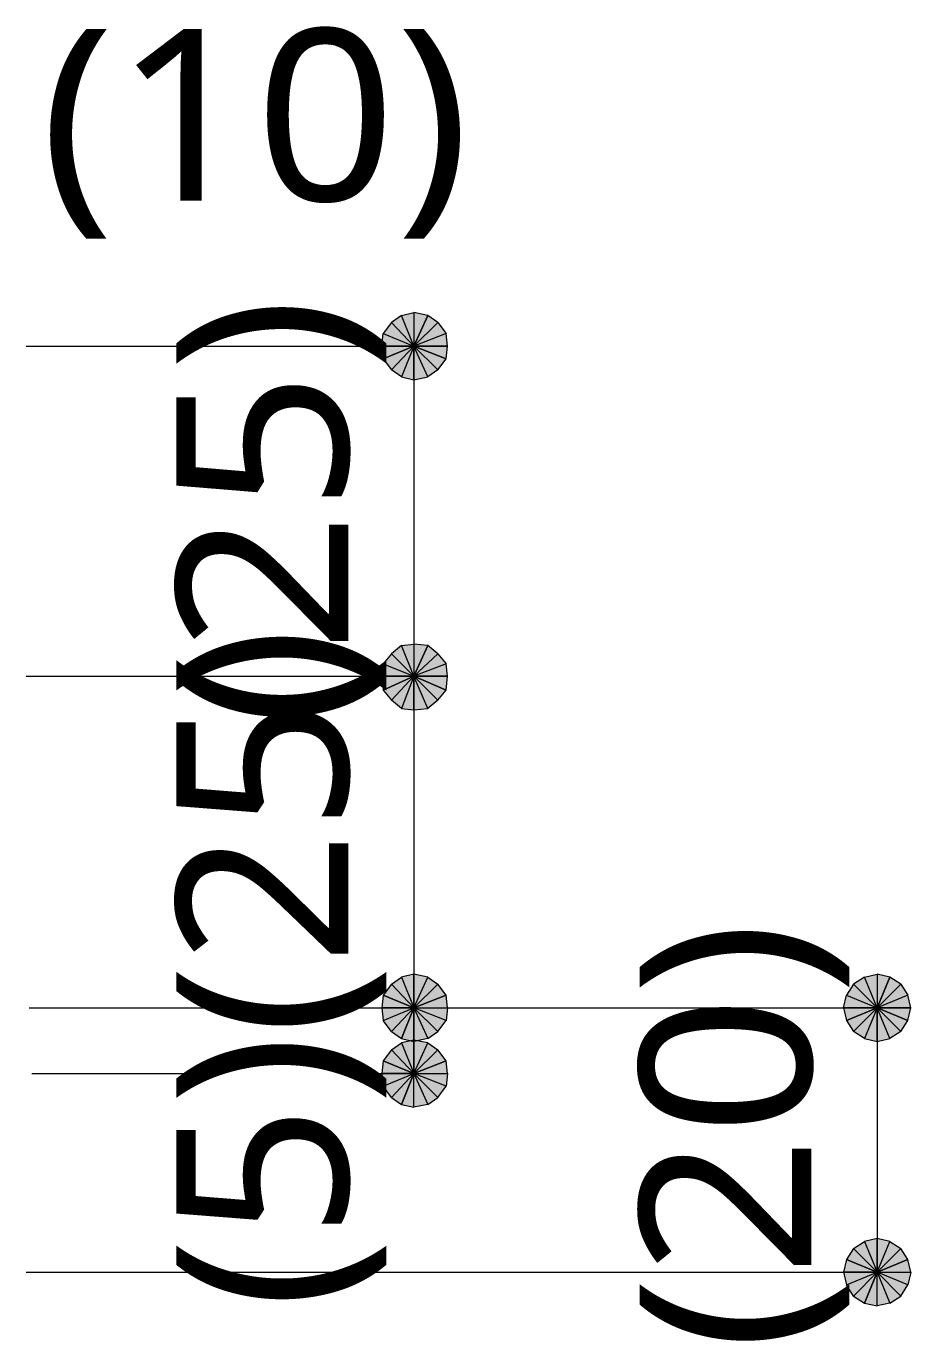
# Model space of a CAD drawing. Header units: millimetres. Extents: x 0 to 420, y 0 to 297.
# Drawn here: x 72.79 to 86.17, y 207.22 to 227.11 of the extents above; entities that cross this region are included whole.
import ezdxf
from ezdxf.enums import TextEntityAlignment as Align

# ---------------------------------------------------------------- set-up
doc = ezdxf.new("R2010")
doc.units = ezdxf.units.MM
doc.styles.add('kst32b', font='NotoSansJP-Variable.ttf')

msp = doc.modelspace()

# ---------------------------------------------------------------- hatches: boundary and pattern name
h = msp.add_hatch(color=7)
h.paths.add_polyline_path([(78.867, 222.737), (78.655, 222.779), (78.655, 222.271), (78.867, 222.737)])
h.paths.add_polyline_path([(78.655, 222.779), (78.655, 222.271), (78.465, 222.737), (78.655, 222.779)])
h.paths.add_polyline_path([(78.655, 222.271), (78.465, 222.737), (78.317, 222.631), (78.655, 222.271)])
h = msp.add_hatch(color=7)
h.paths.add_polyline_path([(78.317, 222.631), (78.19, 222.462), (78.655, 222.271), (78.317, 222.631)])
h.paths.add_polyline_path([(78.19, 222.462), (78.655, 222.271), (78.169, 222.271), (78.19, 222.462)])
h.paths.add_polyline_path([(78.655, 222.271), (78.169, 222.271), (78.19, 222.081), (78.655, 222.271)])
h = msp.add_hatch(color=7)
h.paths.add_polyline_path([(79.163, 222.271), (79.142, 222.462), (78.655, 222.271), (79.163, 222.271)])
h.paths.add_polyline_path([(79.142, 222.462), (78.655, 222.271), (79.015, 222.631), (79.142, 222.462)])
h.paths.add_polyline_path([(78.655, 222.271), (79.015, 222.631), (78.867, 222.737), (78.655, 222.271)])
h = msp.add_hatch(color=7)
h.paths.add_polyline_path([(78.19, 222.081), (78.317, 221.911), (78.655, 222.271), (78.19, 222.081)])
h.paths.add_polyline_path([(78.317, 221.911), (78.655, 222.271), (78.465, 221.805), (78.317, 221.911)])
h.paths.add_polyline_path([(78.655, 222.271), (78.465, 221.805), (78.655, 221.763), (78.655, 222.271)])
h = msp.add_hatch(color=7)
h.paths.add_polyline_path([(78.655, 221.763), (78.867, 221.805), (78.655, 222.271), (78.655, 221.763)])
h.paths.add_polyline_path([(78.867, 221.805), (78.655, 222.271), (79.015, 221.911), (78.867, 221.805)])
h.paths.add_polyline_path([(78.655, 222.271), (79.015, 221.911), (79.142, 222.081), (78.655, 222.271)])
for points in [[(79.142, 222.081), (79.163, 222.271), (78.655, 222.271), (79.142, 222.081)], [(79.142, 217.064), (79.163, 217.276), (78.655, 217.276), (79.142, 217.064)], [(78.19, 212.45), (78.169, 212.259), (78.655, 212.259), (78.19, 212.45)], [(86.127, 212.069), (86.17, 212.259), (85.662, 212.259), (86.127, 212.069)], [(78.19, 211.455), (78.169, 211.264), (78.655, 211.264), (78.19, 211.455)], [(85.196, 208.449), (85.154, 208.259), (85.662, 208.259), (85.196, 208.449)]]:
    msp.add_hatch(color=7).paths.add_polyline_path(points)
h = msp.add_hatch(color=7)
h.paths.add_polyline_path([(78.317, 217.614), (78.19, 217.466), (78.655, 217.276), (78.317, 217.614)])
h.paths.add_polyline_path([(78.19, 217.466), (78.655, 217.276), (78.169, 217.276), (78.19, 217.466)])
h.paths.add_polyline_path([(78.655, 217.276), (78.169, 217.276), (78.19, 217.064), (78.655, 217.276)])
h = msp.add_hatch(color=7)
h.paths.add_polyline_path([(78.867, 217.741), (78.655, 217.763), (78.655, 217.276), (78.867, 217.741)])
h.paths.add_polyline_path([(78.655, 217.763), (78.655, 217.276), (78.465, 217.741), (78.655, 217.763)])
h.paths.add_polyline_path([(78.655, 217.276), (78.465, 217.741), (78.317, 217.614), (78.655, 217.276)])
h = msp.add_hatch(color=7)
h.paths.add_polyline_path([(79.163, 217.276), (79.142, 217.466), (78.655, 217.276), (79.163, 217.276)])
h.paths.add_polyline_path([(79.142, 217.466), (78.655, 217.276), (79.015, 217.614), (79.142, 217.466)])
h.paths.add_polyline_path([(78.655, 217.276), (79.015, 217.614), (78.867, 217.741), (78.655, 217.276)])
h = msp.add_hatch(color=7)
h.paths.add_polyline_path([(78.19, 217.064), (78.317, 216.916), (78.655, 217.276), (78.19, 217.064)])
h.paths.add_polyline_path([(78.317, 216.916), (78.655, 217.276), (78.465, 216.789), (78.317, 216.916)])
h.paths.add_polyline_path([(78.655, 217.276), (78.465, 216.789), (78.655, 216.768), (78.655, 217.276)])
h = msp.add_hatch(color=7)
h.paths.add_polyline_path([(78.655, 216.768), (78.867, 216.789), (78.655, 217.276), (78.655, 216.768)])
h.paths.add_polyline_path([(78.867, 216.789), (78.655, 217.276), (79.015, 216.916), (78.867, 216.789)])
h.paths.add_polyline_path([(78.655, 217.276), (79.015, 216.916), (79.142, 217.064), (78.655, 217.276)])
h = msp.add_hatch(color=7)
h.paths.add_polyline_path([(78.655, 212.767), (78.465, 212.725), (78.655, 212.259), (78.655, 212.767)])
h.paths.add_polyline_path([(78.465, 212.725), (78.655, 212.259), (78.317, 212.619), (78.465, 212.725)])
h.paths.add_polyline_path([(78.655, 212.259), (78.317, 212.619), (78.19, 212.45), (78.655, 212.259)])
h = msp.add_hatch(color=7)
h.paths.add_polyline_path([(79.142, 212.45), (79.015, 212.619), (78.655, 212.259), (79.142, 212.45)])
h.paths.add_polyline_path([(79.015, 212.619), (78.655, 212.259), (78.867, 212.725), (79.015, 212.619)])
h.paths.add_polyline_path([(78.655, 212.259), (78.867, 212.725), (78.655, 212.767), (78.655, 212.259)])
h = msp.add_hatch(color=7)
h.paths.add_polyline_path([(85.302, 212.619), (85.196, 212.45), (85.662, 212.259), (85.302, 212.619)])
h.paths.add_polyline_path([(85.196, 212.45), (85.662, 212.259), (85.154, 212.259), (85.196, 212.45)])
h.paths.add_polyline_path([(85.662, 212.259), (85.154, 212.259), (85.196, 212.069), (85.662, 212.259)])
h = msp.add_hatch(color=7)
h.paths.add_polyline_path([(85.852, 212.725), (85.662, 212.767), (85.662, 212.259), (85.852, 212.725)])
h.paths.add_polyline_path([(85.662, 212.767), (85.662, 212.259), (85.471, 212.725), (85.662, 212.767)])
h.paths.add_polyline_path([(85.662, 212.259), (85.471, 212.725), (85.302, 212.619), (85.662, 212.259)])
h = msp.add_hatch(color=7)
h.paths.add_polyline_path([(86.17, 212.259), (86.127, 212.45), (85.662, 212.259), (86.17, 212.259)])
h.paths.add_polyline_path([(86.127, 212.45), (85.662, 212.259), (86.021, 212.619), (86.127, 212.45)])
h.paths.add_polyline_path([(85.662, 212.259), (86.021, 212.619), (85.852, 212.725), (85.662, 212.259)])
h = msp.add_hatch(color=7)
h.paths.add_polyline_path([(79.015, 211.899), (79.142, 212.069), (78.655, 212.259), (79.015, 211.899)])
h.paths.add_polyline_path([(79.142, 212.069), (78.655, 212.259), (79.163, 212.259), (79.142, 212.069)])
h.paths.add_polyline_path([(78.655, 212.259), (79.163, 212.259), (79.142, 212.45), (78.655, 212.259)])
h = msp.add_hatch(color=7)
h.paths.add_polyline_path([(78.169, 212.259), (78.19, 212.069), (78.655, 212.259), (78.169, 212.259)])
h.paths.add_polyline_path([(78.19, 212.069), (78.655, 212.259), (78.317, 211.899), (78.19, 212.069)])
h.paths.add_polyline_path([(78.655, 212.259), (78.317, 211.899), (78.465, 211.794), (78.655, 212.259)])
h = msp.add_hatch(color=7)
h.paths.add_polyline_path([(78.465, 211.794), (78.655, 211.751), (78.655, 212.259), (78.465, 211.794)])
h.paths.add_polyline_path([(78.655, 211.751), (78.655, 212.259), (78.867, 211.794), (78.655, 211.751)])
h.paths.add_polyline_path([(78.655, 212.259), (78.867, 211.794), (79.015, 211.899), (78.655, 212.259)])
h = msp.add_hatch(color=7)
h.paths.add_polyline_path([(85.196, 212.069), (85.302, 211.899), (85.662, 212.259), (85.196, 212.069)])
h.paths.add_polyline_path([(85.302, 211.899), (85.662, 212.259), (85.471, 211.794), (85.302, 211.899)])
h.paths.add_polyline_path([(85.662, 212.259), (85.471, 211.794), (85.662, 211.751), (85.662, 212.259)])
h = msp.add_hatch(color=7)
h.paths.add_polyline_path([(85.662, 211.751), (85.852, 211.794), (85.662, 212.259), (85.662, 211.751)])
h.paths.add_polyline_path([(85.852, 211.794), (85.662, 212.259), (86.021, 211.899), (85.852, 211.794)])
h.paths.add_polyline_path([(85.662, 212.259), (86.021, 211.899), (86.127, 212.069), (85.662, 212.259)])
h = msp.add_hatch(color=7)
h.paths.add_polyline_path([(78.655, 211.772), (78.465, 211.73), (78.655, 211.264), (78.655, 211.772)])
h.paths.add_polyline_path([(78.465, 211.73), (78.655, 211.264), (78.317, 211.624), (78.465, 211.73)])
h.paths.add_polyline_path([(78.655, 211.264), (78.317, 211.624), (78.19, 211.455), (78.655, 211.264)])
h = msp.add_hatch(color=7)
h.paths.add_polyline_path([(79.142, 211.455), (79.015, 211.624), (78.655, 211.264), (79.142, 211.455)])
h.paths.add_polyline_path([(79.015, 211.624), (78.655, 211.264), (78.867, 211.73), (79.015, 211.624)])
h.paths.add_polyline_path([(78.655, 211.264), (78.867, 211.73), (78.655, 211.772), (78.655, 211.264)])
h = msp.add_hatch(color=7)
h.paths.add_polyline_path([(79.015, 210.905), (79.142, 211.074), (78.655, 211.264), (79.015, 210.905)])
h.paths.add_polyline_path([(79.142, 211.074), (78.655, 211.264), (79.163, 211.264), (79.142, 211.074)])
h.paths.add_polyline_path([(78.655, 211.264), (79.163, 211.264), (79.142, 211.455), (78.655, 211.264)])
h = msp.add_hatch(color=7)
h.paths.add_polyline_path([(78.169, 211.264), (78.19, 211.074), (78.655, 211.264), (78.169, 211.264)])
h.paths.add_polyline_path([(78.19, 211.074), (78.655, 211.264), (78.317, 210.905), (78.19, 211.074)])
h.paths.add_polyline_path([(78.655, 211.264), (78.317, 210.905), (78.465, 210.799), (78.655, 211.264)])
h = msp.add_hatch(color=7)
h.paths.add_polyline_path([(78.465, 210.799), (78.655, 210.756), (78.655, 211.264), (78.465, 210.799)])
h.paths.add_polyline_path([(78.655, 210.756), (78.655, 211.264), (78.867, 210.799), (78.655, 210.756)])
h.paths.add_polyline_path([(78.655, 211.264), (78.867, 210.799), (79.015, 210.905), (78.655, 211.264)])
h = msp.add_hatch(color=7)
h.paths.add_polyline_path([(85.662, 208.767), (85.471, 208.724), (85.662, 208.259), (85.662, 208.767)])
h.paths.add_polyline_path([(85.471, 208.724), (85.662, 208.259), (85.302, 208.619), (85.471, 208.724)])
h.paths.add_polyline_path([(85.662, 208.259), (85.302, 208.619), (85.196, 208.449), (85.662, 208.259)])
h = msp.add_hatch(color=7)
h.paths.add_polyline_path([(86.127, 208.449), (86.021, 208.619), (85.662, 208.259), (86.127, 208.449)])
h.paths.add_polyline_path([(86.021, 208.619), (85.662, 208.259), (85.852, 208.724), (86.021, 208.619)])
h.paths.add_polyline_path([(85.662, 208.259), (85.852, 208.724), (85.662, 208.767), (85.662, 208.259)])
h = msp.add_hatch(color=7)
h.paths.add_polyline_path([(86.021, 207.899), (86.127, 208.068), (85.662, 208.259), (86.021, 207.899)])
h.paths.add_polyline_path([(86.127, 208.068), (85.662, 208.259), (86.17, 208.259), (86.127, 208.068)])
h.paths.add_polyline_path([(85.662, 208.259), (86.17, 208.259), (86.127, 208.449), (85.662, 208.259)])
h = msp.add_hatch(color=7)
h.paths.add_polyline_path([(85.154, 208.259), (85.196, 208.068), (85.662, 208.259), (85.154, 208.259)])
h.paths.add_polyline_path([(85.196, 208.068), (85.662, 208.259), (85.302, 207.899), (85.196, 208.068)])
h.paths.add_polyline_path([(85.662, 208.259), (85.302, 207.899), (85.471, 207.793), (85.662, 208.259)])
h = msp.add_hatch(color=7)
h.paths.add_polyline_path([(85.471, 207.793), (85.662, 207.751), (85.662, 208.259), (85.471, 207.793)])
h.paths.add_polyline_path([(85.662, 207.751), (85.662, 208.259), (85.852, 207.793), (85.662, 207.751)])
h.paths.add_polyline_path([(85.662, 208.259), (85.852, 207.793), (86.021, 207.899), (85.662, 208.259)])

# ---------------------------------------------------------------- linework, layer by layer
at = {"lineweight": 0}
for points in [[(78.655, 222.779), (78.655, 222.271), (78.465, 222.737)], [(78.867, 222.737), (78.655, 222.779), (78.655, 222.271)], [(78.317, 222.631), (78.19, 222.462), (78.655, 222.271)], [(78.655, 222.271), (78.465, 222.737), (78.317, 222.631)], [(78.655, 222.271), (79.015, 222.631), (78.867, 222.737)], [(79.142, 222.462), (78.655, 222.271), (79.015, 222.631)], [(78.19, 222.462), (78.655, 222.271), (78.169, 222.271)], [(79.163, 222.271), (79.142, 222.462), (78.655, 222.271)], [(78.655, 222.271), (78.169, 222.271), (78.19, 222.081)], [(78.19, 222.081), (78.317, 221.911), (78.655, 222.271)], [(78.317, 221.911), (78.655, 222.271), (78.465, 221.805)], [(78.655, 222.271), (78.465, 221.805), (78.655, 221.763)], [(78.655, 221.763), (78.867, 221.805), (78.655, 222.271)], [(78.867, 221.805), (78.655, 222.271), (79.015, 221.911)], [(78.655, 222.271), (79.015, 221.911), (79.142, 222.081)], [(79.142, 222.081), (79.163, 222.271), (78.655, 222.271)], [(78.317, 217.614), (78.19, 217.466), (78.655, 217.276)], [(78.655, 217.276), (78.465, 217.741), (78.317, 217.614)], [(78.655, 217.763), (78.655, 217.276), (78.465, 217.741)], [(78.867, 217.741), (78.655, 217.763), (78.655, 217.276)], [(78.655, 217.276), (79.015, 217.614), (78.867, 217.741)], [(79.142, 217.466), (78.655, 217.276), (79.015, 217.614)], [(78.19, 217.466), (78.655, 217.276), (78.169, 217.276)], [(79.163, 217.276), (79.142, 217.466), (78.655, 217.276)], [(78.655, 217.276), (78.169, 217.276), (78.19, 217.064)], [(78.19, 217.064), (78.317, 216.916), (78.655, 217.276)], [(78.317, 216.916), (78.655, 217.276), (78.465, 216.789)], [(78.655, 217.276), (78.465, 216.789), (78.655, 216.768)], [(78.655, 216.768), (78.867, 216.789), (78.655, 217.276)], [(78.867, 216.789), (78.655, 217.276), (79.015, 216.916)], [(78.655, 217.276), (79.015, 216.916), (79.142, 217.064)], [(79.142, 217.064), (79.163, 217.276), (78.655, 217.276)], [(78.655, 212.259), (78.317, 212.619), (78.19, 212.45)], [(78.465, 212.725), (78.655, 212.259), (78.317, 212.619)], [(78.655, 212.767), (78.465, 212.725), (78.655, 212.259)], [(78.655, 212.259), (78.867, 212.725), (78.655, 212.767)], [(79.015, 212.619), (78.655, 212.259), (78.867, 212.725)], [(79.142, 212.45), (79.015, 212.619), (78.655, 212.259)], [(85.302, 212.619), (85.196, 212.45), (85.662, 212.259)], [(85.662, 212.259), (85.471, 212.725), (85.302, 212.619)], [(85.662, 212.767), (85.662, 212.259), (85.471, 212.725)], [(85.852, 212.725), (85.662, 212.767), (85.662, 212.259)], [(85.662, 212.259), (86.021, 212.619), (85.852, 212.725)], [(86.127, 212.45), (85.662, 212.259), (86.021, 212.619)], [(78.19, 212.45), (78.169, 212.259), (78.655, 212.259)], [(78.655, 212.259), (79.163, 212.259), (79.142, 212.45)], [(85.196, 212.45), (85.662, 212.259), (85.154, 212.259)], [(86.17, 212.259), (86.127, 212.45), (85.662, 212.259)], [(78.169, 212.259), (78.19, 212.069), (78.655, 212.259)], [(78.19, 212.069), (78.655, 212.259), (78.317, 211.899)], [(78.655, 212.259), (78.317, 211.899), (78.465, 211.794)], [(78.465, 211.794), (78.655, 211.751), (78.655, 212.259)], [(78.655, 211.751), (78.655, 212.259), (78.867, 211.794)], [(78.655, 212.259), (78.867, 211.794), (79.015, 211.899)], [(79.015, 211.899), (79.142, 212.069), (78.655, 212.259)], [(79.142, 212.069), (78.655, 212.259), (79.163, 212.259)], [(85.662, 212.259), (85.154, 212.259), (85.196, 212.069)], [(85.196, 212.069), (85.302, 211.899), (85.662, 212.259)], [(85.302, 211.899), (85.662, 212.259), (85.471, 211.794)], [(85.662, 212.259), (85.471, 211.794), (85.662, 211.751)], [(85.662, 211.751), (85.852, 211.794), (85.662, 212.259)], [(85.852, 211.794), (85.662, 212.259), (86.021, 211.899)], [(85.662, 212.259), (86.021, 211.899), (86.127, 212.069)], [(86.127, 212.069), (86.17, 212.259), (85.662, 212.259)], [(78.655, 211.264), (78.317, 211.624), (78.19, 211.455)], [(78.465, 211.73), (78.655, 211.264), (78.317, 211.624)], [(78.655, 211.772), (78.465, 211.73), (78.655, 211.264)], [(78.655, 211.264), (78.867, 211.73), (78.655, 211.772)], [(79.015, 211.624), (78.655, 211.264), (78.867, 211.73)], [(79.142, 211.455), (79.015, 211.624), (78.655, 211.264)], [(78.19, 211.455), (78.169, 211.264), (78.655, 211.264)], [(78.655, 211.264), (79.163, 211.264), (79.142, 211.455)], [(78.169, 211.264), (78.19, 211.074), (78.655, 211.264)], [(78.19, 211.074), (78.655, 211.264), (78.317, 210.905)], [(78.655, 211.264), (78.317, 210.905), (78.465, 210.799)], [(78.465, 210.799), (78.655, 210.756), (78.655, 211.264)], [(78.655, 210.756), (78.655, 211.264), (78.867, 210.799)], [(78.655, 211.264), (78.867, 210.799), (79.015, 210.905)], [(79.015, 210.905), (79.142, 211.074), (78.655, 211.264)], [(79.142, 211.074), (78.655, 211.264), (79.163, 211.264)], [(85.471, 208.724), (85.662, 208.259), (85.302, 208.619)], [(85.662, 208.767), (85.471, 208.724), (85.662, 208.259)], [(85.662, 208.259), (85.852, 208.724), (85.662, 208.767)], [(86.021, 208.619), (85.662, 208.259), (85.852, 208.724)], [(85.196, 208.449), (85.154, 208.259), (85.662, 208.259)], [(85.662, 208.259), (85.302, 208.619), (85.196, 208.449)], [(86.127, 208.449), (86.021, 208.619), (85.662, 208.259)], [(85.662, 208.259), (86.17, 208.259), (86.127, 208.449)], [(85.154, 208.259), (85.196, 208.068), (85.662, 208.259)], [(85.196, 208.068), (85.662, 208.259), (85.302, 207.899)], [(85.662, 208.259), (85.302, 207.899), (85.471, 207.793)], [(85.471, 207.793), (85.662, 207.751), (85.662, 208.259)], [(85.662, 207.751), (85.662, 208.259), (85.852, 207.793)], [(85.662, 208.259), (85.852, 207.793), (86.021, 207.899)], [(86.021, 207.899), (86.127, 208.068), (85.662, 208.259)], [(86.127, 208.068), (85.662, 208.259), (86.17, 208.259)]]:
    msp.add_lwpolyline(points, close=True, dxfattribs=at)
at = {"lineweight": 13}
for points in [[(72.792, 222.271), (78.655, 222.271)], [(78.655, 222.271), (78.655, 217.276), (78.655, 212.259), (78.655, 211.264)], [(72.792, 217.276), (78.655, 217.276)], [(78.19, 217.276), (78.698, 217.276)], [(72.835, 212.259), (85.662, 212.259)], [(85.662, 212.259), (85.662, 208.259)], [(72.877, 211.264), (75.226, 211.264)], [(78.084, 211.264), (78.655, 211.264)], [(72.792, 208.259), (85.662, 208.259)]]:
    msp.add_lwpolyline(points, dxfattribs=at)

# ---------------------------------------------------------------- texts
at = {"style": 'kst32b'}
for s, p, p2 in [('(10)', (73.004, 224.472), (79.501, 224.472)), ('(25)', (77.661, 216.514), (77.661, 223.011)), ('(5)(25)', (77.661, 207.708), (77.661, 218.016)), ('(20)', (84.667, 207.073), (84.667, 213.571))]:
    msp.add_text(s, height=2.5989, dxfattribs=at).set_placement(p, p2, align=Align.FIT)

doc.saveas('drawing.dxf')
